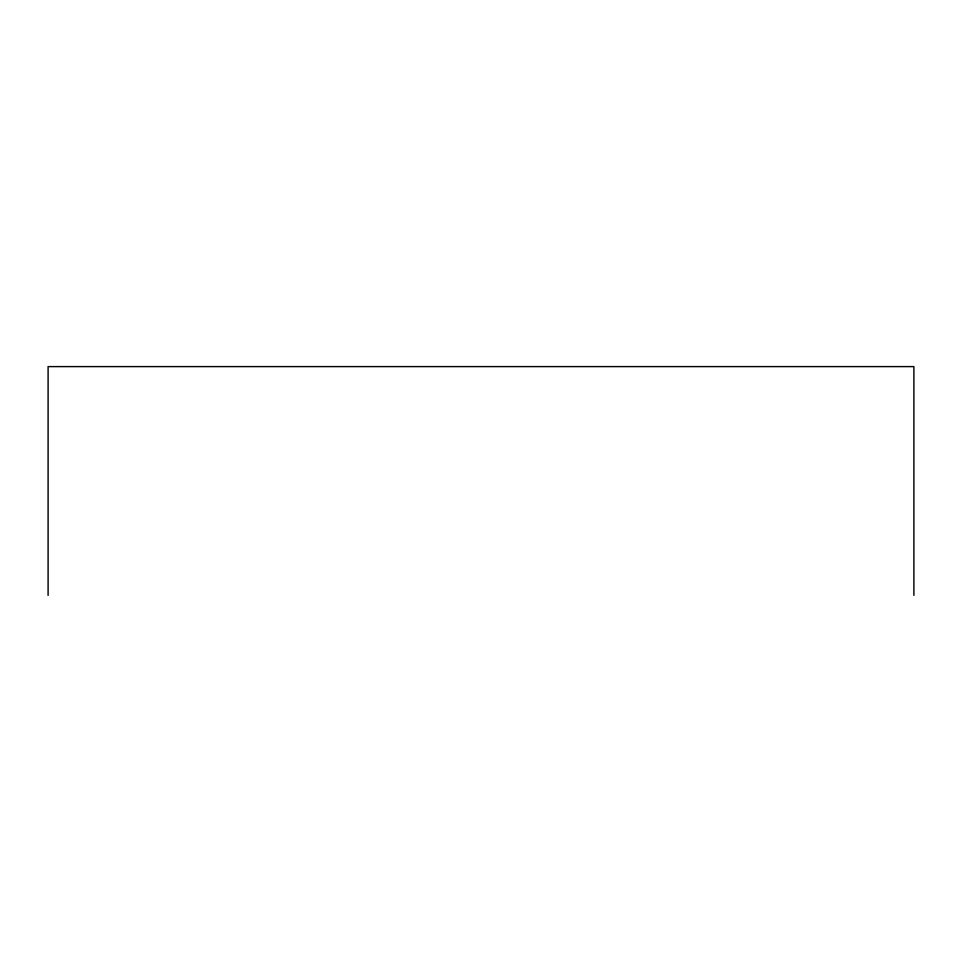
<?xml version="1.0" encoding="UTF-8"?>
<svg xmlns="http://www.w3.org/2000/svg" width="962" height="962" viewBox="0 0 962 962"><rect width="100%" height="100%" fill="white"/><g stroke="black" fill="none" stroke-linecap="round" stroke-linejoin="round"><path stroke-width="1.44" d="M913.9 595.394L913.9 366.606L48.1 366.606L48.1 595.394"/></g></svg>
